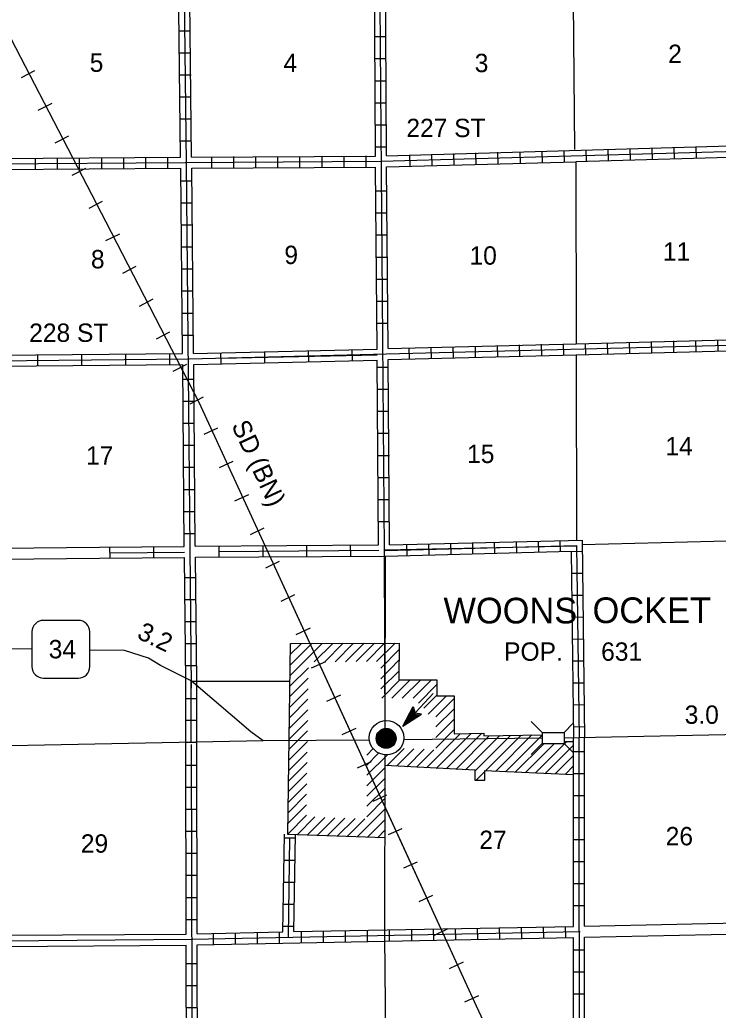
# Model space of a CAD drawing. Extents: x 1679424 to 2045023, y 15902075 to 16278097.
# Drawn here: x 1822174 to 1841190, y 15997005 to 16023968 of the extents above; entities that cross this region are included whole.
import ezdxf

# ---------------------------------------------------------------- set-up
doc = ezdxf.new("R2010")
doc.units = 0
for name, color, linetype in [('L10', 7, 'Continuous'), ('L11', 7, 'Continuous'), ('L13', 7, 'Continuous'), ('L14', 7, 'Continuous'), ('L15', 7, 'Continuous'), ('L16', 7, 'Continuous'), ('L18', 7, 'Continuous'), ('L28', 7, 'Continuous'), ('L3', 7, 'Continuous'), ('L30', 7, 'Continuous'), ('L4', 7, 'Continuous'), ('L5', 7, 'Continuous'), ('L8', 7, 'Continuous'), ('L9', 7, 'Continuous')]:
    doc.layers.add(name, color=color, linetype=linetype)

msp = doc.modelspace()

# ---------------------------------------------------------------- linework, layer by layer
at = {"layer": 'L10'}
for points in [[(1821661, 16009585), (1824346, 16009607)], [(1821661, 16009285), (1824346, 16009307)]]:
    msp.add_lwpolyline(points, dxfattribs=at)
at = {"layer": 'L11'}
for points in [[(1837553, 15999293), (1842577, 15999401)], [(1821661, 15999043), (1826703, 15999076)], [(1837553, 15998993), (1842719, 15999104)], [(1821662, 15998743), (1826703, 15998776)]]:
    msp.add_lwpolyline(points, dxfattribs=at)
at = {"layer": 'L13'}
for points in [[(1837236, 16025468), (1837278, 16020435)], [(1837311, 16020105), (1837319, 16015147)], [(1837319, 16014847), (1837336, 16009796)], [(1837484, 16009685), (1842501, 16009810)]]:
    msp.add_lwpolyline(points, dxfattribs=at)
at = {"layer": 'L15'}
for p, q in [((1822220, 16022393), (1822586, 16022585)), ((1822678, 16021510), (1823053, 16021701)), ((1823136, 16020618), (1823511, 16020810)), ((1823603, 16019735), (1823970, 16019926)), ((1824061, 16018843), (1824428, 16019035)), ((1824520, 16017960), (1824895, 16018143)), ((1824978, 16017068), (1825345, 16017260)), ((1825436, 16016176), (1825803, 16016368)), ((1825895, 16015285), (1826261, 16015476)), ((1826353, 16014401), (1826720, 16014593)), ((1826811, 16013510), (1827178, 16013701)), ((1827195, 16012685), (1827570, 16012860)), ((1827611, 16011776), (1827986, 16011951)), ((1828028, 16010868), (1828411, 16011043)), ((1828453, 16009960), (1828828, 16010135)), ((1828870, 16009051), (1829245, 16009226)), ((1829286, 16008143), (1829661, 16008318)), ((1829703, 16007234), (1830086, 16007410)), ((1830120, 16006326), (1830503, 16006501)), ((1830536, 16005418), (1830919, 16005593)), ((1830953, 16004509), (1831336, 16004684)), ((1831369, 16003601), (1831753, 16003776)), ((1831794, 16002693), (1832169, 16002868)), ((1832211, 16001784), (1832586, 16001951)), ((1832628, 16000876), (1833003, 16001043)), ((1833044, 15999968), (1833419, 16000134)), ((1833461, 15999051), (1833836, 15999226)), ((1833878, 15998143), (1834253, 15998318)), ((1834294, 15997234), (1834669, 15997409))]:
    msp.add_line(p, q, dxfattribs=at)
for points in [[(1813778, 16039260), (1817162, 16032551), (1820886, 16025468), (1824520, 16018468), (1827045, 16013560)], [(1815853, 16035143), (1817162, 16032551), (1820886, 16025468), (1824520, 16018468), (1827045, 16013560)], [(1827045, 16013560), (1829011, 16009301), (1834603, 15997126), (1838119, 15989593)], [(1827045, 16013560), (1829011, 16009301), (1831419, 16004051)], [(1831478, 16003926), (1834603, 15997126), (1838119, 15989593)]]:
    msp.add_lwpolyline(points, dxfattribs=at)
at = {"layer": 'L16'}
for p, q in [((1829468, 16001792), (1829541, 16006988)), ((1829541, 16006988), (1832505, 16006998)), ((1832505, 16006998), (1832498, 16005996)), ((1832498, 16005996), (1833526, 16005996)), ((1833526, 16005996), (1833527, 16005563)), ((1833527, 16005563), (1834003, 16005563)), ((1834003, 16005563), (1834003, 16004530)), ((1831878, 16004368), (1832178, 16004676)), ((1831878, 16004384), (1832161, 16004676)), ((1831878, 16004393), (1832153, 16004676)), ((1831878, 16004418), (1832128, 16004676)), ((1831878, 16004434), (1832111, 16004676)), ((1831878, 16004443), (1832103, 16004676)), ((1831878, 16004451), (1832086, 16004668)), ((1831886, 16004351), (1832203, 16004676)), ((1831886, 16004359), (1832186, 16004676)), ((1831886, 16004343), (1832211, 16004668)), ((1831886, 16004468), (1832078, 16004668)), ((1831886, 16004409), (1832136, 16004668)), ((1831894, 16004318), (1832236, 16004668)), ((1831894, 16004326), (1832219, 16004668)), ((1831894, 16004493), (1832053, 16004659)), ((1831903, 16004293), (1832253, 16004659)), ((1831903, 16004301), (1832244, 16004659)), ((1831903, 16004526), (1832019, 16004643)), ((1831911, 16004284), (1832261, 16004651)), ((1831911, 16004276), (1832269, 16004643)), ((1831919, 16004268), (1832278, 16004643)), ((1831928, 16004259), (1832286, 16004634)), ((1831936, 16004243), (1832303, 16004626)), ((1831936, 16004251), (1832294, 16004626)), ((1831944, 16004234), (1832311, 16004618)), ((1831953, 16004226), (1832319, 16004609)), ((1831961, 16004218), (1832328, 16004601)), ((1831969, 16004209), (1832336, 16004593)), ((1831969, 16004201), (1832336, 16004584)), ((1831978, 16004201), (1832344, 16004584)), ((1831986, 16004193), (1832353, 16004576)), ((1831994, 16004184), (1832361, 16004568)), ((1832003, 16004176), (1832369, 16004559)), ((1832019, 16004176), (1832378, 16004551)), ((1832019, 16004168), (1832378, 16004543)), ((1832028, 16004168), (1832386, 16004534)), ((1832044, 16004168), (1832386, 16004526)), ((1832053, 16004159), (1832394, 16004518)), ((1832061, 16004151), (1832394, 16004501)), ((1832078, 16004151), (1832403, 16004493)), ((1832086, 16004151), (1832403, 16004484)), ((1832094, 16004143), (1832403, 16004468)), ((1832111, 16004143), (1832411, 16004459)), ((1832119, 16004143), (1832411, 16004451)), ((1832136, 16004143), (1832411, 16004434)), ((1832153, 16004143), (1832411, 16004418)), ((1832161, 16004143), (1832411, 16004409)), ((1832178, 16004143), (1832411, 16004393)), ((1832194, 16004143), (1832411, 16004368)), ((1832211, 16004151), (1832411, 16004359)), ((1832228, 16004151), (1832403, 16004334)), ((1832261, 16004168), (1832394, 16004309)), ((1834003, 16004530), (1834805, 16004548)), ((1834805, 16004548), (1834806, 16004470)), ((1834806, 16004470), (1836394, 16004503)), ((1836994, 16004318), (1837253, 16004318)), ((1832278, 16004176), (1832378, 16004276)), ((1832303, 16004193), (1832378, 16004268)), ((1834572, 16003535), (1832119, 16003664)), ((1834572, 16003261), (1834572, 16003535)), ((1834830, 16003521), (1834830, 16003260)), ((1837253, 16003410), (1834830, 16003521)), ((1834830, 16003260), (1834572, 16003261)), ((1832116, 16001693), (1829468, 16001792))]:
    msp.add_line(p, q, dxfattribs=at)
for points in [[(1829529, 16006111), (1830409, 16006991)], [(1829533, 16006398), (1830125, 16006990)], [(1829537, 16006685), (1829841, 16006989)], [(1829541, 16006973), (1829561, 16006992)], [(1830192, 16006490), (1830694, 16006992)], [(1830476, 16006491), (1830978, 16006993)], [(1830761, 16006492), (1831262, 16006994)], [(1831045, 16006493), (1831546, 16006995)], [(1831329, 16006494), (1831831, 16006996)], [(1831615, 16006495), (1832108, 16006997)], [(1831889, 16006496), (1832391, 16006998)], [(1832001, 16006313), (1832504, 16006827)], [(1832001, 16006030), (1832502, 16006541)], [(1829525, 16005823), (1830032, 16006330)], [(1832001, 16005750), (1832500, 16006248)], [(1829521, 16005536), (1830028, 16006043)], [(1832033, 16005496), (1832524, 16005996)], [(1832306, 16005496), (1832806, 16005996)], [(1832589, 16005496), (1833089, 16005996)], [(1832881, 16005496), (1833381, 16005996)], [(1829517, 16005248), (1830024, 16005756)], [(1833028, 16005360), (1833523, 16005863)], [(1829524, 16004972), (1830020, 16005468)], [(1833172, 16005228), (1833529, 16005585)], [(1833290, 16005063), (1833790, 16005563)], [(1833503, 16004993), (1834003, 16005493)], [(1829509, 16004674), (1830016, 16005181)], [(1833503, 16004720), (1834003, 16005211)], [(1829505, 16004386), (1830012, 16004894)], [(1833503, 16004426), (1834003, 16004927)], [(1829501, 16004099), (1830008, 16004606)], [(1833503, 16004141), (1834003, 16004649)], [(1829497, 16003812), (1830004, 16004319)], [(1833246, 16003603), (1834168, 16004533)], [(1833515, 16003588), (1834467, 16004540)], [(1833783, 16003574), (1834756, 16004546)], [(1834044, 16003559), (1834958, 16004473)], [(1834313, 16003545), (1835247, 16004479)], [(1834572, 16003521), (1835537, 16004485)], [(1834855, 16003520), (1835826, 16004491)], [(1835126, 16003507), (1836116, 16004497)], [(1835396, 16003495), (1836394, 16004493)], [(1836207, 16003458), (1837067, 16004318)], [(1829493, 16003524), (1830000, 16004031)], [(1831619, 16003951), (1831795, 16004127)], [(1832171, 16003661), (1832639, 16004129)], [(1832432, 16003647), (1832907, 16004122)], [(1832709, 16003632), (1833184, 16004107)], [(1832978, 16003617), (1833445, 16004093)], [(1835666, 16003483), (1836452, 16004268)], [(1835937, 16003470), (1836732, 16004266)], [(1836478, 16003445), (1837253, 16004220)], [(1831619, 16003676), (1831944, 16004001)], [(1831627, 16003400), (1832186, 16003959)], [(1836752, 16003437), (1837253, 16003937)], [(1829489, 16003237), (1829996, 16003744)], [(1831627, 16003117), (1832119, 16003609)], [(1834598, 16003263), (1834830, 16003495)], [(1837020, 16003422), (1837253, 16003655)], [(1829485, 16002950), (1829992, 16003457)], [(1831627, 16002833), (1832118, 16003325)], [(1829481, 16002662), (1829988, 16003169)], [(1831627, 16002558), (1832118, 16003050)], [(1829477, 16002375), (1829984, 16002882)], [(1831627, 16002271), (1832117, 16002766)], [(1829473, 16002088), (1829980, 16002595)], [(1831358, 16001721), (1832117, 16002474)], [(1829469, 16001799), (1829976, 16002315)], [(1829726, 16001782), (1830208, 16002265)], [(1829999, 16001772), (1830481, 16002254)], [(1830272, 16001762), (1830754, 16002244)], [(1830545, 16001752), (1831027, 16002234)], [(1830818, 16001741), (1831301, 16002224)], [(1831091, 16001731), (1831570, 16002214)], [(1831638, 16001711), (1832116, 16002190)], [(1831911, 16001701), (1832116, 16001906)]]:
    msp.add_lwpolyline(points, dxfattribs=at)
for centre, radius in [((1832159, 16004422), 469), ((1832149, 16004405), 271)]:
    msp.add_circle(centre, radius, dxfattribs=at)
at = {"layer": 'L18'}
for p, q in [((1836394, 16004568), (1836094, 16004868)), ((1836394, 16004568), (1836394, 16004268)), ((1836394, 16004568), (1836994, 16004568)), ((1836994, 16004568), (1837236, 16004809)), ((1836994, 16004568), (1836994, 16004268)), ((1836394, 16004268), (1836094, 16003968)), ((1836394, 16004268), (1836994, 16004268)), ((1836994, 16004268), (1837236, 16004026))]:
    msp.add_line(p, q, dxfattribs=at)
at = {"layer": 'L28'}
for p, q in [((1832603, 16004734), (1833428, 16005626)), ((1832603, 16004734), (1832886, 16005276)), ((1832653, 16004818), (1832878, 16005234)), ((1832694, 16004851), (1832886, 16005218)), ((1832736, 16004909), (1832903, 16005184)), ((1832786, 16004951), (1832911, 16005151)), ((1832853, 16005034), (1832911, 16005134)), ((1832878, 16005059), (1832919, 16005101)), ((1832886, 16005276), (1832936, 16005093)), ((1833111, 16005068), (1832936, 16005093)), ((1832603, 16004734), (1833111, 16005068)), ((1832653, 16004776), (1833061, 16005051)), ((1832694, 16004826), (1833044, 16005059)), ((1832744, 16004884), (1833011, 16005059)), ((1832778, 16004934), (1832886, 16005043)), ((1832803, 16004934), (1832978, 16005068)), ((1832811, 16004968), (1832886, 16005043)), ((1832861, 16005001), (1832944, 16005076)), ((1832911, 16005059), (1832944, 16005076))]:
    msp.add_line(p, q, dxfattribs=at)
at = {"layer": 'L3'}
for p, q in [((1823770, 16007618), (1822820, 16007618)), ((1822503, 16007301), (1822503, 16006359)), ((1824078, 16006360), (1824078, 16007301)), ((1822820, 16006043), (1823770, 16006043))]:
    msp.add_line(p, q, dxfattribs=at)
for points in [[(1822503, 16006835), (1821536, 16006843), (1818987, 16006801), (1818512, 16006843), (1815962, 16007310)], [(1831686, 16004359), (1828803, 16004334), (1828461, 16004584), (1826836, 16005976), (1826003, 16006393), (1825678, 16006593), (1825028, 16006801), (1824078, 16006809)], [(1834919, 16004393), (1832644, 16004368)]]:
    msp.add_lwpolyline(points, dxfattribs=at)
for centre, start, end in [((1822820, 16007303), 90.0011, 180.0011), ((1823765, 16007303), 0.0011, 90.0011), ((1822820, 16006358), 180.0011, 270.0011), ((1823765, 16006358), 270.0011, 0.0011)]:
    msp.add_arc(centre, 315, start, end, dxfattribs=at)
at = {"layer": 'L4'}
for points in [[(1832119, 16004893), (1832128, 16009368)], [(1826836, 16005959), (1829503, 16005959)], [(1828803, 16004334), (1815970, 16004084)], [(1832111, 15999009), (1832119, 16003951)], [(1832269, 15983351), (1832111, 15999009)]]:
    msp.add_lwpolyline(points, dxfattribs=at)
at = {"layer": 'L5'}
for points in [[(1836386, 16004409), (1834919, 16004393)], [(1842694, 16004526), (1837403, 16004418), (1836994, 16004409)]]:
    msp.add_lwpolyline(points, dxfattribs=at)
at = {"layer": 'L8'}
for p, q in [((1826820, 16023660), (1826520, 16023660)), ((1832144, 16023501), (1831844, 16023501)), ((1826828, 16023060), (1826528, 16023060)), ((1832144, 16022901), (1831844, 16022901)), ((1826836, 16022460), (1826536, 16022460)), ((1832153, 16022301), (1831853, 16022301)), ((1826836, 16021860), (1826536, 16021860)), ((1832161, 16021701), (1831861, 16021701)), ((1826845, 16021260), (1826545, 16021260)), ((1832161, 16021101), (1831861, 16021101)), ((1826853, 16020660), (1826553, 16020660)), ((1832169, 16020501), (1831869, 16020501)), ((1839403, 16020176), (1839394, 16020476)), ((1840003, 16020193), (1839994, 16020493)), ((1840603, 16020210), (1840594, 16020510)), ((1822603, 16019901), (1822603, 16020201)), ((1823203, 16019910), (1823203, 16020210)), ((1823803, 16019910), (1823803, 16020210)), ((1824403, 16019918), (1824403, 16020218)), ((1825003, 16019918), (1825003, 16020218)), ((1825603, 16019926), (1825603, 16020226)), ((1826203, 16019926), (1826203, 16020226)), ((1827403, 16019935), (1827403, 16020235)), ((1828003, 16019943), (1828003, 16020243)), ((1828603, 16019943), (1828603, 16020243)), ((1829203, 16019951), (1829203, 16020251)), ((1829803, 16019951), (1829803, 16020251)), ((1830403, 16019960), (1830403, 16020260)), ((1831003, 16019960), (1831003, 16020260)), ((1831603, 16019968), (1831603, 16020268)), ((1832803, 16019993), (1832794, 16020293)), ((1833403, 16020010), (1833394, 16020310)), ((1834003, 16020026), (1833994, 16020326)), ((1834603, 16020043), (1834594, 16020343)), ((1835203, 16020060), (1835194, 16020360)), ((1835803, 16020076), (1835794, 16020376)), ((1836403, 16020093), (1836394, 16020393)), ((1837003, 16020110), (1836994, 16020410)), ((1837603, 16020126), (1837594, 16020426)), ((1838203, 16020143), (1838194, 16020443)), ((1838803, 16020160), (1838794, 16020460)), ((1826870, 16019576), (1826570, 16019576)), ((1832178, 16019301), (1831878, 16019301)), ((1826870, 16018976), (1826570, 16018976)), ((1832178, 16018701), (1831878, 16018701)), ((1826878, 16018376), (1826578, 16018376)), ((1832186, 16018101), (1831886, 16018101)), ((1826886, 16017776), (1826586, 16017776)), ((1832194, 16017501), (1831894, 16017501)), ((1826886, 16017176), (1826586, 16017176)), ((1832194, 16016901), (1831894, 16016901)), ((1826895, 16016576), (1826595, 16016576)), ((1832203, 16016301), (1831903, 16016301)), ((1826903, 16015976), (1826603, 16015976)), ((1832203, 16015701), (1831903, 16015701)), ((1826903, 16015376), (1826603, 16015376)), ((1834586, 16014785), (1834578, 16015085)), ((1835186, 16014801), (1835178, 16015101)), ((1835786, 16014818), (1835778, 16015118)), ((1836386, 16014835), (1836378, 16015135)), ((1836986, 16014843), (1836978, 16015143)), ((1837586, 16014860), (1837578, 16015160)), ((1838186, 16014876), (1838178, 16015176)), ((1838786, 16014893), (1838778, 16015193)), ((1839386, 16014910), (1839378, 16015210)), ((1839986, 16014926), (1839978, 16015226)), ((1840586, 16014943), (1840578, 16015235)), ((1841186, 16014951), (1841178, 16015251)), ((1832786, 16014735), (1832778, 16015035)), ((1833386, 16014751), (1833378, 16015051)), ((1833986, 16014768), (1833978, 16015068)), ((1832211, 16014501), (1831911, 16014501)), ((1826920, 16014176), (1826620, 16014176)), ((1832219, 16013901), (1831919, 16013901)), ((1826920, 16013576), (1826620, 16013576)), ((1832219, 16013301), (1831919, 16013301)), ((1826928, 16012976), (1826628, 16012976)), ((1832228, 16012701), (1831928, 16012701)), ((1826936, 16012376), (1826636, 16012376)), ((1832236, 16012101), (1831936, 16012101)), ((1826936, 16011776), (1826636, 16011776)), ((1832236, 16011501), (1831936, 16011501)), ((1826945, 16011176), (1826645, 16011176)), ((1832244, 16010901), (1831944, 16010901)), ((1826953, 16010576), (1826653, 16010576)), ((1832244, 16010301), (1831944, 16010301)), ((1826953, 16009976), (1826653, 16009976)), ((1832724, 16009384), (1832716, 16009683)), ((1833321, 16009400), (1833313, 16009698)), ((1833917, 16009416), (1833909, 16009714)), ((1834513, 16009432), (1834506, 16009730)), ((1835110, 16009447), (1835102, 16009746)), ((1835706, 16009463), (1835698, 16009761)), ((1836303, 16009479), (1836295, 16009777)), ((1836899, 16009494), (1836891, 16009793)), ((1837187, 16009496), (1837485, 16009500)), ((1837195, 16008899), (1837493, 16008903)), ((1826970, 16008776), (1826670, 16008776)), ((1826970, 16008176), (1826670, 16008176)), ((1837203, 16008303), (1837501, 16008306)), ((1826978, 16007576), (1826678, 16007576)), ((1837210, 16007706), (1837509, 16007710)), ((1837218, 16007109), (1837516, 16007113)), ((1826986, 16006976), (1826686, 16006976)), ((1837226, 16006513), (1837524, 16006517)), ((1826986, 16006376), (1826686, 16006376)), ((1837234, 16005916), (1837532, 16005920)), ((1826991, 16005486), (1826693, 16005486)), ((1837242, 16005320), (1837540, 16005324)), ((1826991, 16004889), (1826693, 16004889)), ((1837249, 16004723), (1837548, 16004727)), ((1826991, 16004293), (1826693, 16004293)), ((1837553, 16004043), (1837253, 16004043)), ((1826995, 16003668), (1826695, 16003668)), ((1837553, 16003443), (1837253, 16003443)), ((1826995, 16003068), (1826695, 16003068)), ((1837553, 16002843), (1837253, 16002843)), ((1827003, 16002468), (1826703, 16002468)), ((1837553, 16002243), (1837253, 16002243)), ((1827003, 16001868), (1826703, 16001868)), ((1829378, 16001693), (1829678, 16001693)), ((1837553, 16001643), (1837253, 16001643)), ((1827003, 16001268), (1826703, 16001268)), ((1829370, 16001093), (1829670, 16001093)), ((1837553, 16001043), (1837253, 16001043)), ((1827003, 16000668), (1826703, 16000668)), ((1829361, 16000493), (1829661, 16000493)), ((1837553, 16000443), (1837253, 16000443)), ((1827003, 16000068), (1826703, 16000068)), ((1829353, 15999893), (1829653, 15999893)), ((1837553, 15999843), (1837253, 15999843)), ((1827011, 15999468), (1826711, 15999468)), ((1829345, 15999293), (1829645, 15999293)), ((1831044, 15998868), (1831044, 15999168)), ((1831644, 15998876), (1831644, 15999176)), ((1832244, 15998893), (1832244, 15999193)), ((1832844, 15998901), (1832844, 15999201)), ((1833444, 15998918), (1833436, 15999218)), ((1834044, 15998926), (1834036, 15999226)), ((1834644, 15998934), (1834636, 15999234)), ((1835244, 15998951), (1835236, 15999251)), ((1835844, 15998959), (1835836, 15999259)), ((1836444, 15998976), (1836436, 15999276)), ((1837044, 15998984), (1837036, 15999284)), ((1827445, 15998793), (1827445, 15999093)), ((1828045, 15998809), (1828045, 15999109)), ((1828645, 15998818), (1828645, 15999118)), ((1829245, 15998834), (1829245, 15999134)), ((1829845, 15998843), (1829845, 15999143)), ((1830445, 15998859), (1830445, 15999151)), ((1837561, 15998643), (1837261, 15998643)), ((1827011, 15998268), (1826711, 15998268)), ((1837561, 15998043), (1837261, 15998043)), ((1827011, 15997668), (1826711, 15997668)), ((1837561, 15997443), (1837261, 15997443)), ((1827011, 15997068), (1826711, 15997068))]:
    msp.add_line(p, q, dxfattribs=at)
for points in [[(1826711, 16020060), (1826520, 16036085), (1826511, 16038785)], [(1826553, 16020226), (1826428, 16030643)], [(1826853, 16020226), (1826795, 16025326)], [(1831861, 16020260), (1831828, 16025393)], [(1832119, 16004301), (1832103, 16009535), (1831978, 16025551)], [(1832161, 16020268), (1832128, 16025401)], [(1816003, 16020010), (1832011, 16020118), (1847536, 16020551)], [(1832161, 16020268), (1842444, 16020560)], [(1821553, 16020193), (1826553, 16020226)], [(1826853, 16020226), (1831861, 16020260)], [(1837311, 16020114), (1842444, 16020260)], [(1821553, 16019893), (1826561, 16019926)], [(1826603, 16014885), (1826561, 16019926)], [(1826845, 16005776), (1826711, 16020060)], [(1826861, 16019926), (1831861, 16019960)], [(1826903, 16014885), (1826861, 16019926)], [(1831903, 16015001), (1831861, 16019960)], [(1832161, 16019968), (1837311, 16020105)], [(1832203, 16015018), (1832161, 16019968)], [(1826786, 16014735), (1847561, 16015268)], [(1832203, 16015018), (1837319, 16015147)], [(1837319, 16015147), (1842469, 16015285)], [(1832203, 16014718), (1837319, 16014847)], [(1837319, 16014847), (1842469, 16014985)], [(1826653, 16009626), (1826611, 16014585)], [(1826953, 16009635), (1826911, 16014585)], [(1831944, 16009676), (1831903, 16014701)], [(1832244, 16009676), (1832203, 16014718)], [(1832244, 16009676), (1837483, 16009800)], [(1837483, 16009800), (1837553, 16004418)], [(1832124, 16009518), (1837334, 16009655), (1837403, 16004420)], [(1832128, 16009368), (1837186, 16009501), (1837253, 16004418)], [(1826694, 16005959), (1826661, 16009326)], [(1826992, 16005959), (1826961, 16009335)], [(1826692, 16004293), (1826692, 16005959)], [(1826842, 16004293), (1826842, 16005959)], [(1826992, 16004293), (1826992, 16005959)], [(1826703, 15999076), (1826695, 16004293)], [(1827003, 15999084), (1826995, 16004299)], [(1837253, 15999284), (1837253, 16004418)], [(1837411, 15993843), (1837403, 16004418)], [(1837553, 15999293), (1837553, 16004418)], [(1826903, 15983268), (1826845, 16004234)], [(1829336, 15999134), (1829380, 16001795)], [(1829486, 15999001), (1829528, 16001693)], [(1829636, 15999143), (1829679, 16001784)], [(1829636, 15999143), (1837253, 15999284)], [(1826845, 15998934), (1837428, 15999143)], [(1827003, 15999084), (1829336, 15999134)], [(1827003, 15998784), (1837253, 15998984)], [(1837253, 15993984), (1837253, 15998984)], [(1837553, 15994009), (1837553, 15998993)], [(1826728, 15988534), (1826703, 15998776)], [(1827028, 15988543), (1827003, 15998784)]]:
    msp.add_lwpolyline(points, dxfattribs=at)
at = {"layer": 'L9'}
for p, q in [((1822661, 16014543), (1822661, 16014843)), ((1823861, 16014560), (1823861, 16014860)), ((1825061, 16014568), (1825061, 16014868)), ((1826261, 16014576), (1826261, 16014876)), ((1827640, 16014901), (1827647, 16014603)), ((1828833, 16014929), (1828840, 16014631)), ((1830026, 16014957), (1830033, 16014658)), ((1831219, 16014984), (1831226, 16014686)), ((1824620, 16009608), (1824622, 16009310)), ((1825813, 16009618), (1825815, 16009320)), ((1827593, 16009639), (1827596, 16009341)), ((1828787, 16009649), (1828789, 16009351)), ((1829980, 16009659), (1829982, 16009361)), ((1831173, 16009669), (1831175, 16009371))]:
    msp.add_line(p, q, dxfattribs=at)
for points in [[(1821603, 16014835), (1826603, 16014885)], [(1826903, 16014885), (1831903, 16015001)], [(1827644, 16014752), (1831906, 16014851)], [(1821461, 16014685), (1826786, 16014735)], [(1821611, 16014535), (1826611, 16014585)], [(1826911, 16014585), (1831903, 16014701)], [(1824346, 16009607), (1826653, 16009626)], [(1824621, 16009459), (1826654, 16009476)], [(1826953, 16009635), (1831944, 16009676)], [(1827595, 16009490), (1831946, 16009526)], [(1832103, 16009535), (1837336, 16009651), (1837403, 16004418)], [(1824346, 16009307), (1826661, 16009326)], [(1826961, 16009335), (1832128, 16009368)], [(1821661, 15998893), (1826845, 15998934)]]:
    msp.add_lwpolyline(points, dxfattribs=at)

# ---------------------------------------------------------------- texts
at = {"layer": 'L14'}
for s, p in [('2', (1839828, 16022793)), ('5', (1824078, 16022551)), ('4', (1829353, 16022543)), ('3', (1834561, 16022543)), ('9', (1829378, 16017318)), ('10', (1834419, 16017301)), ('11', (1839686, 16017410)), ('8', (1824111, 16017201)), ('15', (1834353, 16011901)), ('14', (1839753, 16012110)), ('17', (1823978, 16011860)), ('27', (1834686, 16001393)), ('26', (1839761, 16001493)), ('29', (1823836, 16001293))]:
    msp.add_text(s, height=500, rotation=360, dxfattribs=at).set_placement(p)
at = {"layer": 'L15'}
msp.add_text('SD (BN)', height=500, rotation=294.8959, dxfattribs=at).set_placement((1827928, 16012926))
at = {"layer": 'L16'}
for s, height, p in [('WOONS', 700, (1833711, 16007534)), ('OCKET', 700, (1837769, 16007543)), ('POP.', 500, (1835361, 16006518)), ('631', 500, (1838003, 16006518))]:
    msp.add_text(s, height=height, rotation=360, dxfattribs=at).set_placement(p)
at = {"layer": 'L28'}
for s, rotation, p in [('3.2', 334.1904, (1825336, 16007143)), ('3.0', 360, (1840278, 16004801))]:
    msp.add_text(s, height=500, rotation=rotation, dxfattribs=at).set_placement(p)
at = {"layer": 'L3'}
msp.add_text('34', height=500, rotation=360, dxfattribs=at).set_placement((1822961, 16006584))
at = {"layer": 'L30'}
for s, p in [('227 ST', (1832700, 16020774)), ('228 ST', (1822430, 16015199))]:
    msp.add_text(s, height=500, rotation=360, dxfattribs=at).set_placement(p)

doc.saveas('drawing.dxf')
